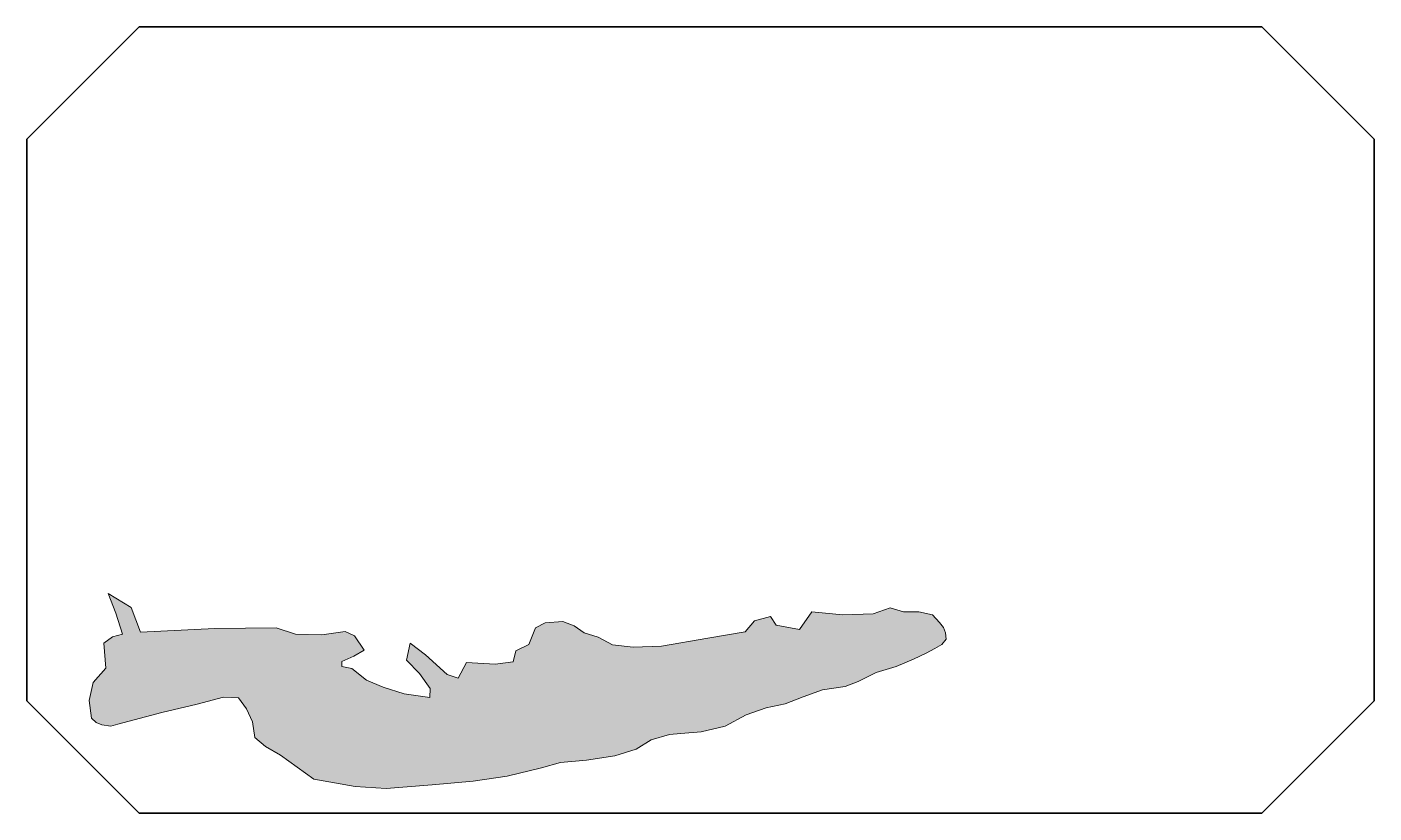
# Model space of a CAD drawing. Extents: x 6 to 143, y -103 to -23.
import ezdxf

# ---------------------------------------------------------------- set-up
doc = ezdxf.new("R2010")
doc.units = 0
doc.header["$MEASUREMENT"] = 0
doc.layers.add('EdgeTop', color=7, linetype='Continuous', lineweight=0)
doc.layers.add('VoidB-Flame', color=7, linetype='Continuous', lineweight=0)

msp = doc.modelspace()

# ---------------------------------------------------------------- hatches: boundary and pattern name
at = {"layer": 'VoidB-Flame', "true_color": 0xf8ef97, "transparency": 33554687}
h = msp.add_hatch(color=41, dxfattribs=at)
h.dxf.hatch_style = 2
h.paths.add_polyline_path([(33.05, -84.64), (31.09, -84), (24.83, -84.06), (17.29, -84.44), (16.33, -81.93), (14, -80.5), (14.76, -82.51), (15.44, -84.66), (14.44, -84.92), (13.55, -85.57), (13.74, -88.1), (12.45, -89.56), (12.06, -91.41), (12.28, -93.2), (12.77, -93.64), (13.33, -93.88), (14.25, -94), (14.98, -93.8), (19.46, -92.61), (23.04, -91.78), (25.71, -91.08), (27.26, -91.14), (28.08, -92.25), (28.68, -93.59), (28.92, -95.18), (30.01, -96.1), (31.54, -96.95), (34.91, -99.4), (39.13, -100.16), (42.3, -100.36), (46.96, -99.98), (51.14, -99.62), (54.62, -99.12), (58.11, -98.26), (60.04, -97.72), (62.69, -97.46), (65.58, -97.05), (67.72, -96.36), (69.28, -95.39), (71.12, -94.88), (72.28, -94.75), (74.34, -94.59), (76.78, -94.03), (78.92, -92.87), (80.98, -92.15), (82.91, -91.75), (84.73, -91.03), (86.69, -90.33), (89.02, -89.98), (90.33, -89.48), (92.17, -88.57), (94.22, -87.93), (95.97, -87.21), (97.26, -86.58), (98.14, -86.1), (98.87, -85.71), (99.3, -85.15), (99.23, -84.5), (99.03, -83.99), (98.61, -83.45), (97.91, -82.69), (96.5, -82.38), (94.95, -82.39), (93.6, -81.97), (91.86, -82.57), (88.77, -82.67), (85.61, -82.38), (84.35, -84.17), (82, -83.72), (81.41, -82.85), (79.78, -83.31), (78.82, -84.4), (75.04, -85.05), (70.31, -85.86), (67.44, -85.98), (65.32, -85.74), (63.87, -84.97), (62.45, -84.51), (61.41, -83.82), (60.27, -83.38), (58.48, -83.51), (57.5, -84.01), (56.82, -85.7), (55.5, -86.36), (55.2, -87.46), (53.37, -87.72), (50.48, -87.53), (49.62, -89.12), (48.5, -88.76), (46.3, -86.77), (44.72, -85.58), (44.37, -87.31), (45.69, -88.67), (46.76, -90.18), (46.74, -91.09), (44.11, -90.71), (41.98, -90.06), (40.28, -89.32), (38.8, -88.14), (37.78, -87.94), (37.77, -87.44), (38.98, -86.88), (40.05, -86.27), (39.06, -84.83), (38.11, -84.37), (35.74, -84.73)])

# ---------------------------------------------------------------- linework, layer by layer
at = {"layer": 'EdgeTop', "color": 250, "lineweight": 35, "true_color": 0x231f20}
msp.add_lwpolyline([(142.86, -91.43), (142.86, -34.29), (131.43, -22.86), (17.14, -22.86), (5.71, -34.29), (5.71, -91.43), (17.14, -102.86), (131.43, -102.86)], close=True, dxfattribs=at)
at = {"layer": 'VoidB-Flame', "color": 43, "lineweight": 9, "true_color": 0xfbb042}
msp.add_lwpolyline([(33.05, -84.64), (31.09, -84), (24.83, -84.06), (17.29, -84.44), (16.33, -81.93), (14, -80.5), (14.76, -82.51), (15.44, -84.66), (14.44, -84.92), (13.55, -85.57), (13.74, -88.1), (12.45, -89.56), (12.06, -91.41), (12.28, -93.2), (12.77, -93.64), (13.33, -93.88), (14.25, -94), (14.98, -93.8), (19.46, -92.61), (23.04, -91.78), (25.71, -91.08), (27.26, -91.14), (28.08, -92.25), (28.68, -93.59), (28.92, -95.18), (30.01, -96.1), (31.54, -96.95), (34.91, -99.4), (39.13, -100.16), (42.3, -100.36), (46.96, -99.98), (51.14, -99.62), (54.62, -99.12), (58.11, -98.26), (60.04, -97.72), (62.69, -97.46), (65.58, -97.05), (67.72, -96.36), (69.28, -95.39), (71.12, -94.88), (72.28, -94.75), (74.34, -94.59), (76.78, -94.03), (78.92, -92.87), (80.98, -92.15), (82.91, -91.75), (84.73, -91.03), (86.69, -90.33), (89.02, -89.98), (90.33, -89.48), (92.17, -88.57), (94.22, -87.93), (95.97, -87.21), (97.26, -86.58), (98.14, -86.1), (98.87, -85.71), (99.3, -85.15), (99.23, -84.5), (99.03, -83.99), (98.61, -83.45), (97.91, -82.69), (96.5, -82.38), (94.95, -82.39), (93.6, -81.97), (91.86, -82.57), (88.77, -82.67), (85.61, -82.38), (84.35, -84.17), (82, -83.72), (81.41, -82.85), (79.78, -83.31), (78.82, -84.4), (75.04, -85.05), (70.31, -85.86), (67.44, -85.98), (65.32, -85.74), (63.87, -84.97), (62.45, -84.51), (61.41, -83.82), (60.27, -83.38), (58.48, -83.51), (57.5, -84.01), (56.82, -85.7), (55.5, -86.36), (55.2, -87.46), (53.37, -87.72), (50.48, -87.53), (49.62, -89.12), (48.5, -88.76), (46.3, -86.77), (44.72, -85.58), (44.37, -87.31), (45.69, -88.67), (46.76, -90.18), (46.74, -91.09), (44.11, -90.71), (41.98, -90.06), (40.28, -89.32), (38.8, -88.14), (37.78, -87.94), (37.77, -87.44), (38.98, -86.88), (40.05, -86.27), (39.06, -84.83), (38.11, -84.37), (35.74, -84.73)], close=True, dxfattribs=at)

doc.saveas('drawing.dxf')
